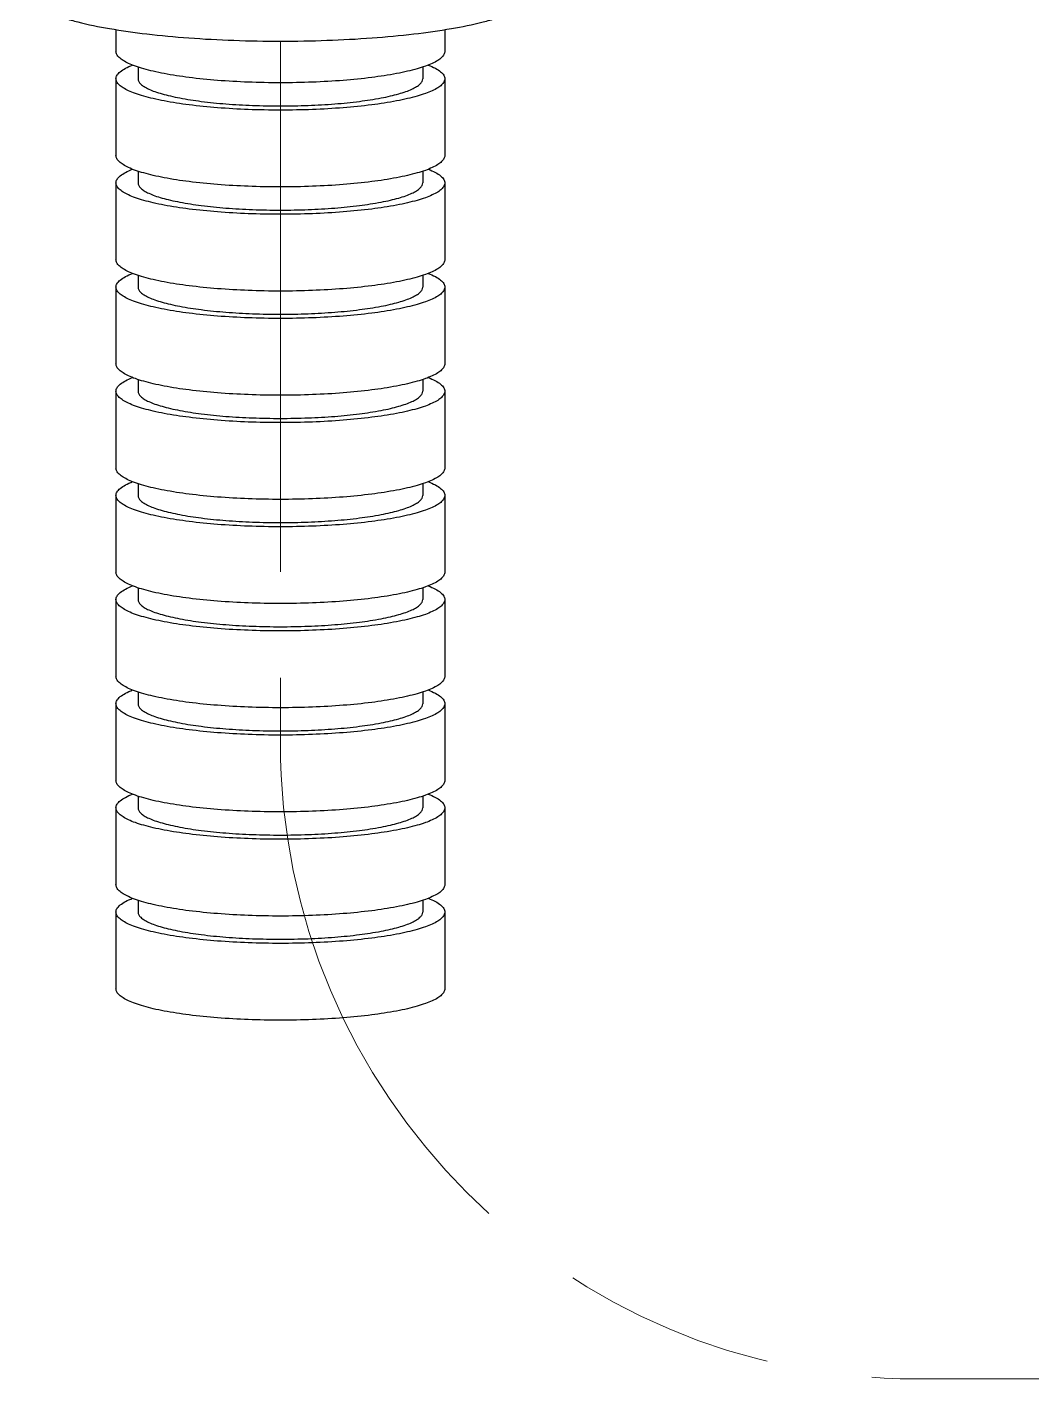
# Model space of a CAD drawing. Header units: millimetres. Extents: x 1122 to 9824, y -1894 to 216.
# Drawn here: x 8954.3 to 9001.7, y -474.9 to -411.2 of the extents above; entities that cross this region are included whole.
import ezdxf

# ---------------------------------------------------------------- set-up
doc = ezdxf.new("R2010")
doc.units = ezdxf.units.MM
doc.header["$LTSCALE"] = 40
doc.linetypes.add('CENTER', pattern=[2.25, 1.25, -0.25, 0.5, -0.25])
doc.linetypes.add('DLB3013-CR2S_시공도$0$CENTER2', pattern=[28.575, 19.05, -3.175, 3.175, -3.175])
doc.layers.add('DLB3013-CR2S_시공도$0$Cneter', color=1, linetype='DLB3013-CR2S_시공도$0$CENTER2', lineweight=13)

msp = doc.modelspace()

# ---------------------------------------------------------------- linework, layer by layer
at = {"color": 7, "linetype": 'Continuous'}
for p, q in [((8958.482, -411.278), (8958.482, -412.312)), ((8973.982, -411.278), (8973.982, -412.312)), ((8959.522, -413.052), (8959.522, -413.602)), ((8972.942, -413.052), (8972.942, -413.602)), ((8958.482, -413.602), (8958.482, -417.22)), ((8973.982, -413.602), (8973.982, -417.22)), ((8958.482, -418.51), (8958.482, -422.128)), ((8959.522, -417.96), (8959.522, -418.51)), ((8972.942, -417.96), (8972.942, -418.51)), ((8973.982, -418.51), (8973.982, -422.128)), ((8959.522, -422.868), (8959.522, -423.418)), ((8972.942, -422.868), (8972.942, -423.418)), ((8958.482, -423.418), (8958.482, -427.036)), ((8973.982, -423.418), (8973.982, -427.036)), ((8959.522, -427.776), (8959.522, -428.326)), ((8972.942, -427.776), (8972.942, -428.326)), ((8958.482, -428.326), (8958.482, -431.944)), ((8973.982, -428.326), (8973.982, -431.944)), ((8959.522, -432.684), (8959.522, -433.234)), ((8972.942, -432.684), (8972.942, -433.234)), ((8958.482, -433.234), (8958.482, -436.852)), ((8973.982, -433.234), (8973.982, -436.852)), ((8959.522, -437.592), (8959.522, -438.142)), ((8972.942, -437.592), (8972.942, -438.142)), ((8958.482, -438.142), (8958.482, -441.761)), ((8973.982, -438.142), (8973.982, -441.761)), ((8959.522, -442.5), (8959.522, -443.05)), ((8972.942, -442.5), (8972.942, -443.05)), ((8958.482, -443.05), (8958.482, -446.669)), ((8973.982, -443.05), (8973.982, -446.669)), ((8959.522, -447.409), (8959.522, -447.959)), ((8972.942, -447.409), (8972.942, -447.959)), ((8958.482, -447.959), (8958.482, -451.577)), ((8973.982, -447.959), (8973.982, -451.577)), ((8958.482, -452.867), (8958.482, -456.485)), ((8959.522, -452.317), (8959.522, -452.867)), ((8972.942, -452.317), (8972.942, -452.867)), ((8973.982, -452.867), (8973.982, -456.485))]:
    msp.add_line(p, q, dxfattribs=at)
for points, knots in [([(8954.289, -409.762), (8954.329, -409.84), (8954.455, -409.996), (8954.722, -410.198), (8955.081, -410.394), (8955.533, -410.584), (8956.075, -410.765), (8956.958, -411.006), (8958.252, -411.266), (8960, -411.511), (8961.957, -411.693), (8964.058, -411.804), (8966.232, -411.842), (8968.406, -411.804), (8970.507, -411.693), (8972.464, -411.511), (8974.212, -411.266), (8975.506, -411.006), (8976.389, -410.765), (8976.931, -410.584), (8977.383, -410.394), (8977.743, -410.198), (8978.009, -409.996), (8978.135, -409.84), (8978.175, -409.762)], [0, 0, 0, 0, 0.010614, 0.023972, 0.040507, 0.060365, 0.083541, 0.10994, 0.171734, 0.244026, 0.324585, 0.410841, 0.5, 0.589159, 0.675415, 0.755974, 0.828266, 0.89006, 0.916459, 0.939635, 0.959493, 0.976028, 0.989386, 1, 1, 1, 1]), ([(8966.232, -413.79), (8965.728, -413.79), (8964.738, -413.772), (8963.302, -413.691), (8961.977, -413.559), (8960.969, -413.406), (8960.258, -413.257), (8959.806, -413.142), (8959.414, -413.02), (8959.088, -412.891), (8958.829, -412.757), (8958.638, -412.618), (8958.514, -412.473), (8958.482, -412.362), (8958.482, -412.312)], [0, 0, 0, 0, 0.186493, 0.366074, 0.532167, 0.678759, 0.743128, 0.800818, 0.851421, 0.894662, 0.930471, 0.95912, 0.981542, 1, 1, 1, 1]), ([(8973.982, -412.312), (8973.982, -412.362), (8973.95, -412.473), (8973.826, -412.618), (8973.635, -412.757), (8973.376, -412.891), (8973.05, -413.02), (8972.659, -413.142), (8972.206, -413.257), (8971.495, -413.406), (8970.487, -413.559), (8969.162, -413.691), (8967.726, -413.772), (8966.736, -413.79), (8966.232, -413.79)], [0, 0, 0, 0, 0.018458, 0.04088, 0.069529, 0.105338, 0.148579, 0.199182, 0.256872, 0.321241, 0.467833, 0.633926, 0.813507, 1, 1, 1, 1]), ([(8958.482, -413.602), (8958.482, -413.573), (8958.491, -413.514), (8958.531, -413.429), (8958.595, -413.345), (8958.721, -413.228), (8958.945, -413.089), (8959.148, -413), (8959.264, -412.954)], [0, 0, 0, 0, 0.079524, 0.165386, 0.262619, 0.374644, 0.650108, 1, 1, 1, 1]), ([(8973.2, -412.954), (8973.316, -413), (8973.519, -413.089), (8973.743, -413.228), (8973.869, -413.345), (8973.933, -413.429), (8973.973, -413.514), (8973.982, -413.573), (8973.982, -413.602)], [0, 0, 0, 0, 0.349892, 0.625356, 0.737381, 0.834614, 0.920476, 1, 1, 1, 1]), ([(8966.232, -415.08), (8965.728, -415.08), (8964.738, -415.062), (8963.302, -414.981), (8961.977, -414.848), (8960.969, -414.695), (8960.258, -414.547), (8959.806, -414.432), (8959.414, -414.31), (8959.088, -414.181), (8958.829, -414.047), (8958.638, -413.908), (8958.514, -413.762), (8958.482, -413.651), (8958.482, -413.602)], [0, 0, 0, 0, 0.186493, 0.366074, 0.532167, 0.678759, 0.743128, 0.800818, 0.851421, 0.894662, 0.930471, 0.95912, 0.981542, 1, 1, 1, 1]), ([(8959.522, -413.602), (8959.522, -413.645), (8959.55, -413.741), (8959.657, -413.867), (8959.822, -413.987), (8960.047, -414.103), (8960.329, -414.215), (8960.668, -414.321), (8961.06, -414.42), (8961.675, -414.549), (8962.548, -414.681), (8963.695, -414.796), (8964.939, -414.866), (8966.232, -414.89), (8967.525, -414.866), (8968.769, -414.796), (8969.916, -414.681), (8970.789, -414.549), (8971.404, -414.42), (8971.796, -414.321), (8972.135, -414.215), (8972.417, -414.103), (8972.642, -413.987), (8972.807, -413.867), (8972.914, -413.741), (8972.942, -413.645), (8972.942, -413.602)], [0, 0, 0, 0, 0.009225, 0.020439, 0.034765, 0.052668, 0.07429, 0.09959, 0.128437, 0.160619, 0.233916, 0.316961, 0.406756, 0.5, 0.593244, 0.683039, 0.766084, 0.839381, 0.871563, 0.90041, 0.92571, 0.947332, 0.965235, 0.979561, 0.990775, 1, 1, 1, 1]), ([(8973.982, -413.602), (8973.982, -413.651), (8973.95, -413.762), (8973.826, -413.908), (8973.635, -414.047), (8973.376, -414.181), (8973.05, -414.31), (8972.659, -414.432), (8972.206, -414.547), (8971.495, -414.695), (8970.487, -414.848), (8969.162, -414.981), (8967.726, -415.062), (8966.736, -415.08), (8966.232, -415.08)], [0, 0, 0, 0, 0.018458, 0.04088, 0.069529, 0.105338, 0.148579, 0.199182, 0.256872, 0.321241, 0.467833, 0.633926, 0.813507, 1, 1, 1, 1]), ([(8966.232, -418.699), (8965.728, -418.699), (8964.738, -418.68), (8963.302, -418.599), (8961.977, -418.467), (8960.969, -418.314), (8960.258, -418.166), (8959.806, -418.051), (8959.414, -417.928), (8959.088, -417.799), (8958.829, -417.665), (8958.638, -417.526), (8958.514, -417.381), (8958.482, -417.27), (8958.482, -417.22)], [0, 0, 0, 0, 0.186493, 0.366074, 0.532167, 0.678759, 0.743128, 0.800818, 0.851421, 0.894662, 0.930471, 0.95912, 0.981542, 1, 1, 1, 1]), ([(8973.982, -417.22), (8973.982, -417.27), (8973.95, -417.381), (8973.826, -417.526), (8973.635, -417.665), (8973.376, -417.799), (8973.05, -417.928), (8972.659, -418.051), (8972.206, -418.166), (8971.495, -418.314), (8970.487, -418.467), (8969.162, -418.599), (8967.726, -418.68), (8966.736, -418.699), (8966.232, -418.699)], [0, 0, 0, 0, 0.018458, 0.04088, 0.069529, 0.105338, 0.148579, 0.199182, 0.256872, 0.321241, 0.467833, 0.633926, 0.813507, 1, 1, 1, 1]), ([(8958.482, -418.51), (8958.482, -418.481), (8958.491, -418.423), (8958.531, -418.337), (8958.595, -418.254), (8958.721, -418.136), (8958.945, -417.997), (8959.148, -417.908), (8959.264, -417.862)], [0, 0, 0, 0, 0.079524, 0.165386, 0.262619, 0.374644, 0.650108, 1, 1, 1, 1]), ([(8973.2, -417.862), (8973.316, -417.908), (8973.519, -417.997), (8973.743, -418.136), (8973.869, -418.254), (8973.933, -418.337), (8973.973, -418.423), (8973.982, -418.481), (8973.982, -418.51)], [0, 0, 0, 0, 0.349892, 0.625356, 0.737381, 0.834614, 0.920476, 1, 1, 1, 1]), ([(8966.232, -419.988), (8965.728, -419.988), (8964.738, -419.97), (8963.302, -419.889), (8961.977, -419.757), (8960.969, -419.604), (8960.258, -419.455), (8959.806, -419.34), (8959.414, -419.218), (8959.088, -419.089), (8958.829, -418.955), (8958.638, -418.816), (8958.514, -418.671), (8958.482, -418.56), (8958.482, -418.51)], [0, 0, 0, 0, 0.186493, 0.366074, 0.532167, 0.678759, 0.743128, 0.800818, 0.851421, 0.894662, 0.930471, 0.95912, 0.981542, 1, 1, 1, 1]), ([(8959.522, -418.51), (8959.522, -418.553), (8959.55, -418.649), (8959.657, -418.775), (8959.822, -418.895), (8960.047, -419.011), (8960.329, -419.123), (8960.668, -419.229), (8961.06, -419.328), (8961.675, -419.457), (8962.548, -419.589), (8963.695, -419.704), (8964.939, -419.774), (8966.232, -419.798), (8967.525, -419.774), (8968.769, -419.704), (8969.916, -419.589), (8970.789, -419.457), (8971.404, -419.328), (8971.796, -419.229), (8972.135, -419.123), (8972.417, -419.011), (8972.642, -418.895), (8972.807, -418.775), (8972.914, -418.649), (8972.942, -418.553), (8972.942, -418.51)], [0, 0, 0, 0, 0.009225, 0.020439, 0.034765, 0.052668, 0.07429, 0.09959, 0.128437, 0.160619, 0.233916, 0.316961, 0.406756, 0.5, 0.593244, 0.683039, 0.766084, 0.839381, 0.871563, 0.90041, 0.92571, 0.947332, 0.965235, 0.979561, 0.990775, 1, 1, 1, 1]), ([(8973.982, -418.51), (8973.982, -418.56), (8973.95, -418.671), (8973.826, -418.816), (8973.635, -418.955), (8973.376, -419.089), (8973.05, -419.218), (8972.659, -419.34), (8972.206, -419.455), (8971.495, -419.604), (8970.487, -419.757), (8969.162, -419.889), (8967.726, -419.97), (8966.736, -419.988), (8966.232, -419.988)], [0, 0, 0, 0, 0.018458, 0.04088, 0.069529, 0.105338, 0.148579, 0.199182, 0.256872, 0.321241, 0.467833, 0.633926, 0.813507, 1, 1, 1, 1]), ([(8966.232, -423.607), (8965.728, -423.607), (8964.738, -423.588), (8963.302, -423.507), (8961.977, -423.375), (8960.969, -423.222), (8960.258, -423.074), (8959.806, -422.959), (8959.414, -422.836), (8959.088, -422.707), (8958.829, -422.573), (8958.638, -422.434), (8958.514, -422.289), (8958.482, -422.178), (8958.482, -422.128)], [0, 0, 0, 0, 0.186493, 0.366074, 0.532167, 0.678759, 0.743128, 0.800818, 0.851421, 0.894662, 0.930471, 0.95912, 0.981542, 1, 1, 1, 1]), ([(8973.982, -422.128), (8973.982, -422.178), (8973.95, -422.289), (8973.826, -422.434), (8973.635, -422.573), (8973.376, -422.707), (8973.05, -422.836), (8972.659, -422.959), (8972.206, -423.074), (8971.495, -423.222), (8970.487, -423.375), (8969.162, -423.507), (8967.726, -423.588), (8966.736, -423.607), (8966.232, -423.607)], [0, 0, 0, 0, 0.018458, 0.04088, 0.069529, 0.105338, 0.148579, 0.199182, 0.256872, 0.321241, 0.467833, 0.633926, 0.813507, 1, 1, 1, 1]), ([(8958.482, -423.418), (8958.482, -423.39), (8958.491, -423.331), (8958.531, -423.245), (8958.595, -423.162), (8958.721, -423.044), (8958.945, -422.905), (8959.148, -422.816), (8959.264, -422.771)], [0, 0, 0, 0, 0.079524, 0.165386, 0.262619, 0.374644, 0.650108, 1, 1, 1, 1]), ([(8973.2, -422.771), (8973.316, -422.816), (8973.519, -422.905), (8973.743, -423.044), (8973.869, -423.162), (8973.933, -423.245), (8973.973, -423.331), (8973.982, -423.39), (8973.982, -423.418)], [0, 0, 0, 0, 0.349892, 0.625356, 0.737381, 0.834614, 0.920476, 1, 1, 1, 1]), ([(8966.232, -424.897), (8965.728, -424.897), (8964.738, -424.878), (8963.302, -424.797), (8961.977, -424.665), (8960.969, -424.512), (8960.258, -424.364), (8959.806, -424.248), (8959.414, -424.126), (8959.088, -423.997), (8958.829, -423.863), (8958.638, -423.724), (8958.514, -423.579), (8958.482, -423.468), (8958.482, -423.418)], [0, 0, 0, 0, 0.186493, 0.366074, 0.532167, 0.678759, 0.743128, 0.800818, 0.851421, 0.894662, 0.930471, 0.95912, 0.981542, 1, 1, 1, 1]), ([(8959.522, -423.418), (8959.522, -423.461), (8959.55, -423.557), (8959.657, -423.683), (8959.822, -423.803), (8960.047, -423.919), (8960.329, -424.031), (8960.668, -424.137), (8961.06, -424.237), (8961.675, -424.365), (8962.548, -424.497), (8963.695, -424.612), (8964.939, -424.682), (8966.232, -424.706), (8967.525, -424.682), (8968.769, -424.612), (8969.916, -424.497), (8970.789, -424.365), (8971.404, -424.237), (8971.796, -424.137), (8972.135, -424.031), (8972.417, -423.919), (8972.642, -423.803), (8972.807, -423.683), (8972.914, -423.557), (8972.942, -423.461), (8972.942, -423.418)], [0, 0, 0, 0, 0.009225, 0.020439, 0.034765, 0.052668, 0.07429, 0.09959, 0.128437, 0.160619, 0.233916, 0.316961, 0.406756, 0.5, 0.593244, 0.683039, 0.766084, 0.839381, 0.871563, 0.90041, 0.92571, 0.947332, 0.965235, 0.979561, 0.990775, 1, 1, 1, 1]), ([(8973.982, -423.418), (8973.982, -423.468), (8973.95, -423.579), (8973.826, -423.724), (8973.635, -423.863), (8973.376, -423.997), (8973.05, -424.126), (8972.659, -424.248), (8972.206, -424.364), (8971.495, -424.512), (8970.487, -424.665), (8969.162, -424.797), (8967.726, -424.878), (8966.736, -424.897), (8966.232, -424.897)], [0, 0, 0, 0, 0.018458, 0.04088, 0.069529, 0.105338, 0.148579, 0.199182, 0.256872, 0.321241, 0.467833, 0.633926, 0.813507, 1, 1, 1, 1]), ([(8966.232, -428.515), (8965.728, -428.515), (8964.738, -428.497), (8963.302, -428.415), (8961.977, -428.283), (8960.969, -428.13), (8960.258, -427.982), (8959.806, -427.867), (8959.414, -427.744), (8959.088, -427.615), (8958.829, -427.481), (8958.638, -427.343), (8958.514, -427.197), (8958.482, -427.086), (8958.482, -427.036)], [0, 0, 0, 0, 0.186493, 0.366074, 0.532167, 0.678759, 0.743128, 0.800818, 0.851421, 0.894662, 0.930471, 0.95912, 0.981542, 1, 1, 1, 1]), ([(8973.982, -427.036), (8973.982, -427.086), (8973.95, -427.197), (8973.826, -427.343), (8973.635, -427.481), (8973.376, -427.615), (8973.05, -427.744), (8972.659, -427.867), (8972.206, -427.982), (8971.495, -428.13), (8970.487, -428.283), (8969.162, -428.415), (8967.726, -428.497), (8966.736, -428.515), (8966.232, -428.515)], [0, 0, 0, 0, 0.018458, 0.04088, 0.069529, 0.105338, 0.148579, 0.199182, 0.256872, 0.321241, 0.467833, 0.633926, 0.813507, 1, 1, 1, 1]), ([(8958.482, -428.326), (8958.482, -428.298), (8958.491, -428.239), (8958.531, -428.153), (8958.595, -428.07), (8958.721, -427.953), (8958.945, -427.814), (8959.148, -427.724), (8959.264, -427.679)], [0, 0, 0, 0, 0.079524, 0.165386, 0.262619, 0.374644, 0.650108, 1, 1, 1, 1]), ([(8973.2, -427.679), (8973.316, -427.724), (8973.519, -427.814), (8973.743, -427.953), (8973.869, -428.07), (8973.933, -428.153), (8973.973, -428.239), (8973.982, -428.298), (8973.982, -428.326)], [0, 0, 0, 0, 0.349892, 0.625356, 0.737381, 0.834614, 0.920476, 1, 1, 1, 1]), ([(8966.232, -429.805), (8965.728, -429.805), (8964.738, -429.786), (8963.302, -429.705), (8961.977, -429.573), (8960.969, -429.42), (8960.258, -429.272), (8959.806, -429.157), (8959.414, -429.034), (8959.088, -428.905), (8958.829, -428.771), (8958.638, -428.632), (8958.514, -428.487), (8958.482, -428.376), (8958.482, -428.326)], [0, 0, 0, 0, 0.186493, 0.366074, 0.532167, 0.678759, 0.743128, 0.800818, 0.851421, 0.894662, 0.930471, 0.95912, 0.981542, 1, 1, 1, 1]), ([(8959.522, -428.326), (8959.522, -428.369), (8959.55, -428.465), (8959.657, -428.591), (8959.822, -428.711), (8960.047, -428.827), (8960.329, -428.939), (8960.668, -429.045), (8961.06, -429.145), (8961.675, -429.273), (8962.548, -429.406), (8963.695, -429.52), (8964.939, -429.59), (8966.232, -429.614), (8967.525, -429.59), (8968.769, -429.52), (8969.916, -429.406), (8970.789, -429.273), (8971.404, -429.145), (8971.796, -429.045), (8972.135, -428.939), (8972.417, -428.827), (8972.642, -428.711), (8972.807, -428.591), (8972.914, -428.465), (8972.942, -428.369), (8972.942, -428.326)], [0, 0, 0, 0, 0.009225, 0.020439, 0.034765, 0.052668, 0.07429, 0.09959, 0.128437, 0.160619, 0.233916, 0.316961, 0.406756, 0.5, 0.593244, 0.683039, 0.766084, 0.839381, 0.871563, 0.90041, 0.92571, 0.947332, 0.965235, 0.979561, 0.990775, 1, 1, 1, 1]), ([(8973.982, -428.326), (8973.982, -428.376), (8973.95, -428.487), (8973.826, -428.632), (8973.635, -428.771), (8973.376, -428.905), (8973.05, -429.034), (8972.659, -429.157), (8972.206, -429.272), (8971.495, -429.42), (8970.487, -429.573), (8969.162, -429.705), (8967.726, -429.786), (8966.736, -429.805), (8966.232, -429.805)], [0, 0, 0, 0, 0.018458, 0.04088, 0.069529, 0.105338, 0.148579, 0.199182, 0.256872, 0.321241, 0.467833, 0.633926, 0.813507, 1, 1, 1, 1]), ([(8966.232, -433.423), (8965.728, -433.423), (8964.738, -433.405), (8963.302, -433.323), (8961.977, -433.191), (8960.969, -433.038), (8960.258, -432.89), (8959.806, -432.775), (8959.414, -432.652), (8959.088, -432.523), (8958.829, -432.389), (8958.638, -432.251), (8958.514, -432.105), (8958.482, -431.994), (8958.482, -431.944)], [0, 0, 0, 0, 0.186493, 0.366074, 0.532167, 0.678759, 0.743128, 0.800818, 0.851421, 0.894662, 0.930471, 0.95912, 0.981542, 1, 1, 1, 1]), ([(8973.982, -431.944), (8973.982, -431.994), (8973.95, -432.105), (8973.826, -432.251), (8973.635, -432.389), (8973.376, -432.523), (8973.05, -432.652), (8972.659, -432.775), (8972.206, -432.89), (8971.495, -433.038), (8970.487, -433.191), (8969.162, -433.323), (8967.726, -433.405), (8966.736, -433.423), (8966.232, -433.423)], [0, 0, 0, 0, 0.018458, 0.04088, 0.069529, 0.105338, 0.148579, 0.199182, 0.256872, 0.321241, 0.467833, 0.633926, 0.813507, 1, 1, 1, 1]), ([(8958.482, -433.234), (8958.482, -433.206), (8958.491, -433.147), (8958.531, -433.062), (8958.595, -432.978), (8958.721, -432.861), (8958.945, -432.722), (8959.148, -432.632), (8959.264, -432.587)], [0, 0, 0, 0, 0.079524, 0.165386, 0.262619, 0.374644, 0.650108, 1, 1, 1, 1]), ([(8973.2, -432.587), (8973.316, -432.632), (8973.519, -432.722), (8973.743, -432.861), (8973.869, -432.978), (8973.933, -433.062), (8973.973, -433.147), (8973.982, -433.206), (8973.982, -433.234)], [0, 0, 0, 0, 0.349892, 0.625356, 0.737381, 0.834614, 0.920476, 1, 1, 1, 1]), ([(8966.232, -434.713), (8965.728, -434.713), (8964.738, -434.695), (8963.302, -434.613), (8961.977, -434.481), (8960.969, -434.328), (8960.258, -434.18), (8959.806, -434.065), (8959.414, -433.942), (8959.088, -433.813), (8958.829, -433.679), (8958.638, -433.541), (8958.514, -433.395), (8958.482, -433.284), (8958.482, -433.234)], [0, 0, 0, 0, 0.186493, 0.366074, 0.532167, 0.678759, 0.743128, 0.800818, 0.851421, 0.894662, 0.930471, 0.95912, 0.981542, 1, 1, 1, 1]), ([(8959.522, -433.234), (8959.522, -433.277), (8959.55, -433.373), (8959.657, -433.499), (8959.822, -433.62), (8960.047, -433.736), (8960.329, -433.847), (8960.668, -433.953), (8961.06, -434.053), (8961.675, -434.181), (8962.548, -434.314), (8963.695, -434.428), (8964.939, -434.499), (8966.232, -434.522), (8967.525, -434.499), (8968.769, -434.428), (8969.916, -434.314), (8970.789, -434.181), (8971.404, -434.053), (8971.796, -433.953), (8972.135, -433.847), (8972.417, -433.736), (8972.642, -433.62), (8972.807, -433.499), (8972.914, -433.373), (8972.942, -433.277), (8972.942, -433.234)], [0, 0, 0, 0, 0.009225, 0.020439, 0.034765, 0.052668, 0.07429, 0.09959, 0.128437, 0.160619, 0.233916, 0.316961, 0.406756, 0.5, 0.593244, 0.683039, 0.766084, 0.839381, 0.871563, 0.90041, 0.92571, 0.947332, 0.965235, 0.979561, 0.990775, 1, 1, 1, 1]), ([(8973.982, -433.234), (8973.982, -433.284), (8973.95, -433.395), (8973.826, -433.541), (8973.635, -433.679), (8973.376, -433.813), (8973.05, -433.942), (8972.659, -434.065), (8972.206, -434.18), (8971.495, -434.328), (8970.487, -434.481), (8969.162, -434.613), (8967.726, -434.695), (8966.736, -434.713), (8966.232, -434.713)], [0, 0, 0, 0, 0.018458, 0.04088, 0.069529, 0.105338, 0.148579, 0.199182, 0.256872, 0.321241, 0.467833, 0.633926, 0.813507, 1, 1, 1, 1]), ([(8966.232, -438.331), (8965.728, -438.331), (8964.738, -438.313), (8963.302, -438.231), (8961.977, -438.099), (8960.969, -437.946), (8960.258, -437.798), (8959.806, -437.683), (8959.414, -437.56), (8959.088, -437.432), (8958.829, -437.298), (8958.638, -437.159), (8958.514, -437.013), (8958.482, -436.902), (8958.482, -436.852)], [0, 0, 0, 0, 0.186493, 0.366074, 0.532167, 0.678759, 0.743128, 0.800818, 0.851421, 0.894662, 0.930471, 0.95912, 0.981542, 1, 1, 1, 1]), ([(8973.982, -436.852), (8973.982, -436.902), (8973.95, -437.013), (8973.826, -437.159), (8973.635, -437.298), (8973.376, -437.432), (8973.05, -437.56), (8972.659, -437.683), (8972.206, -437.798), (8971.495, -437.946), (8970.487, -438.099), (8969.162, -438.231), (8967.726, -438.313), (8966.736, -438.331), (8966.232, -438.331)], [0, 0, 0, 0, 0.018458, 0.04088, 0.069529, 0.105338, 0.148579, 0.199182, 0.256872, 0.321241, 0.467833, 0.633926, 0.813507, 1, 1, 1, 1]), ([(8958.482, -438.142), (8958.482, -438.114), (8958.491, -438.055), (8958.531, -437.97), (8958.595, -437.886), (8958.721, -437.769), (8958.945, -437.63), (8959.148, -437.54), (8959.264, -437.495)], [0, 0, 0, 0, 0.079524, 0.165386, 0.262619, 0.374644, 0.650108, 1, 1, 1, 1]), ([(8973.2, -437.495), (8973.316, -437.54), (8973.519, -437.63), (8973.743, -437.769), (8973.869, -437.886), (8973.933, -437.97), (8973.973, -438.055), (8973.982, -438.114), (8973.982, -438.142)], [0, 0, 0, 0, 0.349892, 0.625356, 0.737381, 0.834614, 0.920476, 1, 1, 1, 1]), ([(8966.232, -439.621), (8965.728, -439.621), (8964.738, -439.603), (8963.302, -439.521), (8961.977, -439.389), (8960.969, -439.236), (8960.258, -439.088), (8959.806, -438.973), (8959.414, -438.85), (8959.088, -438.721), (8958.829, -438.587), (8958.638, -438.449), (8958.514, -438.303), (8958.482, -438.192), (8958.482, -438.142)], [0, 0, 0, 0, 0.186493, 0.366074, 0.532167, 0.678759, 0.743128, 0.800818, 0.851421, 0.894662, 0.930471, 0.95912, 0.981542, 1, 1, 1, 1]), ([(8959.522, -438.142), (8959.522, -438.185), (8959.55, -438.282), (8959.657, -438.408), (8959.822, -438.528), (8960.047, -438.644), (8960.329, -438.755), (8960.668, -438.861), (8961.06, -438.961), (8961.675, -439.089), (8962.548, -439.222), (8963.695, -439.336), (8964.939, -439.407), (8966.232, -439.431), (8967.525, -439.407), (8968.769, -439.336), (8969.916, -439.222), (8970.789, -439.089), (8971.404, -438.961), (8971.796, -438.861), (8972.135, -438.755), (8972.417, -438.644), (8972.642, -438.528), (8972.807, -438.408), (8972.914, -438.282), (8972.942, -438.185), (8972.942, -438.142)], [0, 0, 0, 0, 0.009225, 0.020439, 0.034765, 0.052668, 0.07429, 0.09959, 0.128437, 0.160619, 0.233916, 0.316961, 0.406756, 0.5, 0.593244, 0.683039, 0.766084, 0.839381, 0.871563, 0.90041, 0.92571, 0.947332, 0.965235, 0.979561, 0.990775, 1, 1, 1, 1]), ([(8973.982, -438.142), (8973.982, -438.192), (8973.95, -438.303), (8973.826, -438.449), (8973.635, -438.587), (8973.376, -438.721), (8973.05, -438.85), (8972.659, -438.973), (8972.206, -439.088), (8971.495, -439.236), (8970.487, -439.389), (8969.162, -439.521), (8967.726, -439.603), (8966.736, -439.621), (8966.232, -439.621)], [0, 0, 0, 0, 0.018458, 0.04088, 0.069529, 0.105338, 0.148579, 0.199182, 0.256872, 0.321241, 0.467833, 0.633926, 0.813507, 1, 1, 1, 1]), ([(8966.232, -443.239), (8965.728, -443.239), (8964.738, -443.221), (8963.302, -443.14), (8961.977, -443.007), (8960.969, -442.854), (8960.258, -442.706), (8959.806, -442.591), (8959.414, -442.469), (8959.088, -442.34), (8958.829, -442.206), (8958.638, -442.067), (8958.514, -441.921), (8958.482, -441.81), (8958.482, -441.761)], [0, 0, 0, 0, 0.186493, 0.366074, 0.532167, 0.678759, 0.743128, 0.800818, 0.851421, 0.894662, 0.930471, 0.95912, 0.981542, 1, 1, 1, 1]), ([(8973.982, -441.761), (8973.982, -441.81), (8973.95, -441.921), (8973.826, -442.067), (8973.635, -442.206), (8973.376, -442.34), (8973.05, -442.469), (8972.659, -442.591), (8972.206, -442.706), (8971.495, -442.854), (8970.487, -443.007), (8969.162, -443.14), (8967.726, -443.221), (8966.736, -443.239), (8966.232, -443.239)], [0, 0, 0, 0, 0.018458, 0.04088, 0.069529, 0.105338, 0.148579, 0.199182, 0.256872, 0.321241, 0.467833, 0.633926, 0.813507, 1, 1, 1, 1]), ([(8958.482, -443.05), (8958.482, -443.022), (8958.491, -442.963), (8958.531, -442.878), (8958.595, -442.794), (8958.721, -442.677), (8958.945, -442.538), (8959.148, -442.448), (8959.264, -442.403)], [0, 0, 0, 0, 0.079524, 0.165386, 0.262619, 0.374644, 0.650108, 1, 1, 1, 1]), ([(8973.2, -442.403), (8973.316, -442.448), (8973.519, -442.538), (8973.743, -442.677), (8973.869, -442.794), (8973.933, -442.878), (8973.973, -442.963), (8973.982, -443.022), (8973.982, -443.05)], [0, 0, 0, 0, 0.349892, 0.625356, 0.737381, 0.834614, 0.920476, 1, 1, 1, 1]), ([(8966.232, -444.529), (8965.728, -444.529), (8964.738, -444.511), (8963.302, -444.429), (8961.977, -444.297), (8960.969, -444.144), (8960.258, -443.996), (8959.806, -443.881), (8959.414, -443.758), (8959.088, -443.63), (8958.829, -443.496), (8958.638, -443.357), (8958.514, -443.211), (8958.482, -443.1), (8958.482, -443.05)], [0, 0, 0, 0, 0.186493, 0.366074, 0.532167, 0.678759, 0.743128, 0.800818, 0.851421, 0.894662, 0.930471, 0.95912, 0.981542, 1, 1, 1, 1]), ([(8959.522, -443.05), (8959.522, -443.094), (8959.55, -443.19), (8959.657, -443.316), (8959.822, -443.436), (8960.047, -443.552), (8960.329, -443.663), (8960.668, -443.77), (8961.06, -443.869), (8961.675, -443.997), (8962.548, -444.13), (8963.695, -444.244), (8964.939, -444.315), (8966.232, -444.339), (8967.525, -444.315), (8968.769, -444.244), (8969.916, -444.13), (8970.789, -443.997), (8971.404, -443.869), (8971.796, -443.77), (8972.135, -443.663), (8972.417, -443.552), (8972.642, -443.436), (8972.807, -443.316), (8972.914, -443.19), (8972.942, -443.094), (8972.942, -443.05)], [0, 0, 0, 0, 0.009225, 0.020439, 0.034765, 0.052668, 0.07429, 0.09959, 0.128437, 0.160619, 0.233916, 0.316961, 0.406756, 0.5, 0.593244, 0.683039, 0.766084, 0.839381, 0.871563, 0.90041, 0.92571, 0.947332, 0.965235, 0.979561, 0.990775, 1, 1, 1, 1]), ([(8973.982, -443.05), (8973.982, -443.1), (8973.95, -443.211), (8973.826, -443.357), (8973.635, -443.496), (8973.376, -443.63), (8973.05, -443.758), (8972.659, -443.881), (8972.206, -443.996), (8971.495, -444.144), (8970.487, -444.297), (8969.162, -444.429), (8967.726, -444.511), (8966.736, -444.529), (8966.232, -444.529)], [0, 0, 0, 0, 0.018458, 0.04088, 0.069529, 0.105338, 0.148579, 0.199182, 0.256872, 0.321241, 0.467833, 0.633926, 0.813507, 1, 1, 1, 1]), ([(8966.232, -448.147), (8965.728, -448.147), (8964.738, -448.129), (8963.302, -448.048), (8961.977, -447.916), (8960.969, -447.762), (8960.258, -447.614), (8959.806, -447.499), (8959.414, -447.377), (8959.088, -447.248), (8958.829, -447.114), (8958.638, -446.975), (8958.514, -446.83), (8958.482, -446.719), (8958.482, -446.669)], [0, 0, 0, 0, 0.186493, 0.366074, 0.532167, 0.678759, 0.743128, 0.800818, 0.851421, 0.894662, 0.930471, 0.95912, 0.981542, 1, 1, 1, 1]), ([(8973.982, -446.669), (8973.982, -446.719), (8973.95, -446.83), (8973.826, -446.975), (8973.635, -447.114), (8973.376, -447.248), (8973.05, -447.377), (8972.659, -447.499), (8972.206, -447.614), (8971.495, -447.762), (8970.487, -447.916), (8969.162, -448.048), (8967.726, -448.129), (8966.736, -448.147), (8966.232, -448.147)], [0, 0, 0, 0, 0.018458, 0.04088, 0.069529, 0.105338, 0.148579, 0.199182, 0.256872, 0.321241, 0.467833, 0.633926, 0.813507, 1, 1, 1, 1]), ([(8958.482, -447.959), (8958.482, -447.93), (8958.491, -447.871), (8958.531, -447.786), (8958.595, -447.702), (8958.721, -447.585), (8958.945, -447.446), (8959.148, -447.357), (8959.264, -447.311)], [0, 0, 0, 0, 0.079524, 0.165386, 0.262619, 0.374644, 0.650108, 1, 1, 1, 1]), ([(8973.2, -447.311), (8973.316, -447.357), (8973.519, -447.446), (8973.743, -447.585), (8973.869, -447.702), (8973.933, -447.786), (8973.973, -447.871), (8973.982, -447.93), (8973.982, -447.959)], [0, 0, 0, 0, 0.349892, 0.625356, 0.737381, 0.834614, 0.920476, 1, 1, 1, 1]), ([(8966.232, -449.437), (8965.728, -449.437), (8964.738, -449.419), (8963.302, -449.338), (8961.977, -449.205), (8960.969, -449.052), (8960.258, -448.904), (8959.806, -448.789), (8959.414, -448.667), (8959.088, -448.538), (8958.829, -448.404), (8958.638, -448.265), (8958.514, -448.119), (8958.482, -448.008), (8958.482, -447.959)], [0, 0, 0, 0, 0.186493, 0.366074, 0.532167, 0.678759, 0.743128, 0.800818, 0.851421, 0.894662, 0.930471, 0.95912, 0.981542, 1, 1, 1, 1]), ([(8959.522, -447.959), (8959.522, -448.002), (8959.55, -448.098), (8959.657, -448.224), (8959.822, -448.344), (8960.047, -448.46), (8960.329, -448.572), (8960.668, -448.678), (8961.06, -448.777), (8961.675, -448.906), (8962.548, -449.038), (8963.695, -449.152), (8964.939, -449.223), (8966.232, -449.247), (8967.525, -449.223), (8968.769, -449.152), (8969.916, -449.038), (8970.789, -448.906), (8971.404, -448.777), (8971.796, -448.678), (8972.135, -448.572), (8972.417, -448.46), (8972.642, -448.344), (8972.807, -448.224), (8972.914, -448.098), (8972.942, -448.002), (8972.942, -447.959)], [0, 0, 0, 0, 0.009225, 0.020439, 0.034765, 0.052668, 0.07429, 0.09959, 0.128437, 0.160619, 0.233916, 0.316961, 0.406756, 0.5, 0.593244, 0.683039, 0.766084, 0.839381, 0.871563, 0.90041, 0.92571, 0.947332, 0.965235, 0.979561, 0.990775, 1, 1, 1, 1]), ([(8973.982, -447.959), (8973.982, -448.008), (8973.95, -448.119), (8973.826, -448.265), (8973.635, -448.404), (8973.376, -448.538), (8973.05, -448.667), (8972.659, -448.789), (8972.206, -448.904), (8971.495, -449.052), (8970.487, -449.205), (8969.162, -449.338), (8967.726, -449.419), (8966.736, -449.437), (8966.232, -449.437)], [0, 0, 0, 0, 0.018458, 0.04088, 0.069529, 0.105338, 0.148579, 0.199182, 0.256872, 0.321241, 0.467833, 0.633926, 0.813507, 1, 1, 1, 1]), ([(8966.232, -453.056), (8965.728, -453.056), (8964.738, -453.037), (8963.302, -452.956), (8961.977, -452.824), (8960.969, -452.671), (8960.258, -452.523), (8959.806, -452.407), (8959.414, -452.285), (8959.088, -452.156), (8958.829, -452.022), (8958.638, -451.883), (8958.514, -451.738), (8958.482, -451.627), (8958.482, -451.577)], [0, 0, 0, 0, 0.186493, 0.366074, 0.532167, 0.678759, 0.743128, 0.800818, 0.851421, 0.894662, 0.930471, 0.95912, 0.981542, 1, 1, 1, 1]), ([(8973.982, -451.577), (8973.982, -451.627), (8973.95, -451.738), (8973.826, -451.883), (8973.635, -452.022), (8973.376, -452.156), (8973.05, -452.285), (8972.659, -452.407), (8972.206, -452.523), (8971.495, -452.671), (8970.487, -452.824), (8969.162, -452.956), (8967.726, -453.037), (8966.736, -453.056), (8966.232, -453.056)], [0, 0, 0, 0, 0.018458, 0.04088, 0.069529, 0.105338, 0.148579, 0.199182, 0.256872, 0.321241, 0.467833, 0.633926, 0.813507, 1, 1, 1, 1]), ([(8958.482, -452.867), (8958.482, -452.838), (8958.491, -452.779), (8958.531, -452.694), (8958.595, -452.611), (8958.721, -452.493), (8958.945, -452.354), (8959.148, -452.265), (8959.264, -452.219)], [0, 0, 0, 0, 0.079524, 0.165386, 0.262619, 0.374644, 0.650108, 1, 1, 1, 1]), ([(8973.2, -452.219), (8973.316, -452.265), (8973.519, -452.354), (8973.743, -452.493), (8973.869, -452.611), (8973.933, -452.694), (8973.973, -452.779), (8973.982, -452.838), (8973.982, -452.867)], [0, 0, 0, 0, 0.349892, 0.625356, 0.737381, 0.834614, 0.920476, 1, 1, 1, 1]), ([(8966.232, -454.345), (8965.728, -454.345), (8964.738, -454.327), (8963.302, -454.246), (8961.977, -454.114), (8960.969, -453.96), (8960.258, -453.812), (8959.806, -453.697), (8959.414, -453.575), (8959.088, -453.446), (8958.829, -453.312), (8958.638, -453.173), (8958.514, -453.028), (8958.482, -452.917), (8958.482, -452.867)], [0, 0, 0, 0, 0.186493, 0.366074, 0.532167, 0.678759, 0.743128, 0.800818, 0.851421, 0.894662, 0.930471, 0.95912, 0.981542, 1, 1, 1, 1]), ([(8959.522, -452.867), (8959.522, -452.91), (8959.55, -453.006), (8959.657, -453.132), (8959.822, -453.252), (8960.047, -453.368), (8960.329, -453.48), (8960.668, -453.586), (8961.06, -453.685), (8961.675, -453.814), (8962.548, -453.946), (8963.695, -454.061), (8964.939, -454.131), (8966.232, -454.155), (8967.525, -454.131), (8968.769, -454.061), (8969.916, -453.946), (8970.789, -453.814), (8971.404, -453.685), (8971.796, -453.586), (8972.135, -453.48), (8972.417, -453.368), (8972.642, -453.252), (8972.807, -453.132), (8972.914, -453.006), (8972.942, -452.91), (8972.942, -452.867)], [0, 0, 0, 0, 0.009225, 0.020439, 0.034765, 0.052668, 0.07429, 0.09959, 0.128437, 0.160619, 0.233916, 0.316961, 0.406756, 0.5, 0.593244, 0.683039, 0.766084, 0.839381, 0.871563, 0.90041, 0.92571, 0.947332, 0.965235, 0.979561, 0.990775, 1, 1, 1, 1]), ([(8973.982, -452.867), (8973.982, -452.917), (8973.95, -453.028), (8973.826, -453.173), (8973.635, -453.312), (8973.376, -453.446), (8973.05, -453.575), (8972.659, -453.697), (8972.206, -453.812), (8971.495, -453.96), (8970.487, -454.114), (8969.162, -454.246), (8967.726, -454.327), (8966.736, -454.345), (8966.232, -454.345)], [0, 0, 0, 0, 0.018458, 0.04088, 0.069529, 0.105338, 0.148579, 0.199182, 0.256872, 0.321241, 0.467833, 0.633926, 0.813507, 1, 1, 1, 1]), ([(8966.232, -457.964), (8965.728, -457.964), (8964.738, -457.945), (8963.302, -457.864), (8961.977, -457.732), (8960.969, -457.579), (8960.258, -457.431), (8959.806, -457.316), (8959.414, -457.193), (8959.088, -457.064), (8958.829, -456.93), (8958.638, -456.791), (8958.514, -456.646), (8958.482, -456.535), (8958.482, -456.485)], [0, 0, 0, 0, 0.186493, 0.366074, 0.532167, 0.678759, 0.743128, 0.800818, 0.851421, 0.894662, 0.930471, 0.95912, 0.981542, 1, 1, 1, 1]), ([(8973.982, -456.485), (8973.982, -456.535), (8973.95, -456.646), (8973.826, -456.791), (8973.635, -456.93), (8973.376, -457.064), (8973.05, -457.193), (8972.659, -457.316), (8972.206, -457.431), (8971.495, -457.579), (8970.487, -457.732), (8969.162, -457.864), (8967.726, -457.945), (8966.736, -457.964), (8966.232, -457.964)], [0, 0, 0, 0, 0.018458, 0.04088, 0.069529, 0.105338, 0.148579, 0.199182, 0.256872, 0.321241, 0.467833, 0.633926, 0.813507, 1, 1, 1, 1])]:
    msp.add_open_spline(points, degree=3, knots=knots, dxfattribs=at)
at = {"layer": 'DLB3013-CR2S_시공도$0$Cneter', "linetype": 'CENTER', "lineweight": 5, "ltscale": 0.5}
for p, q in [((8966.232, -411.829), (8966.232, -444.87)), ((8996.232, -474.87), (9110.803, -474.87))]:
    msp.add_line(p, q, dxfattribs=at)
msp.add_arc((8996.232, -444.87), 30, 180, 270, dxfattribs=at)

doc.saveas('drawing.dxf')
